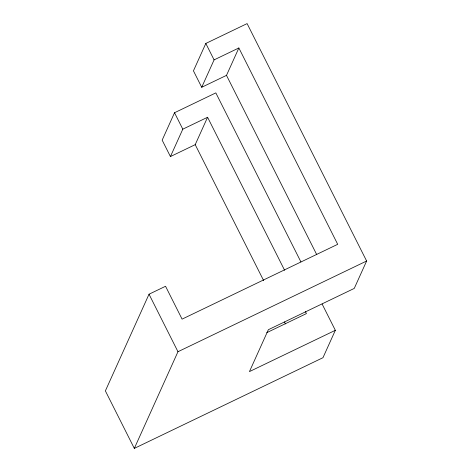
<?xml version="1.0" encoding="UTF-8"?>
<svg xmlns="http://www.w3.org/2000/svg" width="472" height="472" viewBox="0 0 472 472"><rect width="100%" height="100%" fill="white"/><g stroke="black" fill="none" stroke-linecap="round" stroke-linejoin="round"><path stroke-width="0.71" d="M300.912 261.907L215.828 92.89L174.528 112.743L162.162 140.137L170.433 156.568L195.213 144.656L207.58 117.262L284.598 270.261M335.344 330.306L249.44 371.606L268.356 329.71L354.26 288.41L366.626 261.016L247.11 23.6L205.816 43.453L193.443 70.847L201.715 87.279L226.495 75.367L238.862 47.973L337.704 244.313L182.086 319.131L165.548 286.268L149.028 294.215L105.374 390.893L134.319 448.4L322.972 357.699L335.344 330.306L322.099 303.998M170.433 156.568L182.8 129.175L207.58 117.262M201.715 87.279L214.087 59.885L238.862 47.973M134.319 448.4L177.973 351.717L366.626 261.016M266.768 332.666L306.416 313.603L305.425 311.632M226.495 75.367L316.736 254.632M205.816 43.453L214.087 59.885M195.213 144.656L263.636 280.58M284.463 321.951L285.454 323.922M174.528 112.743L182.8 129.175M149.028 294.215L177.973 351.717"/></g></svg>
